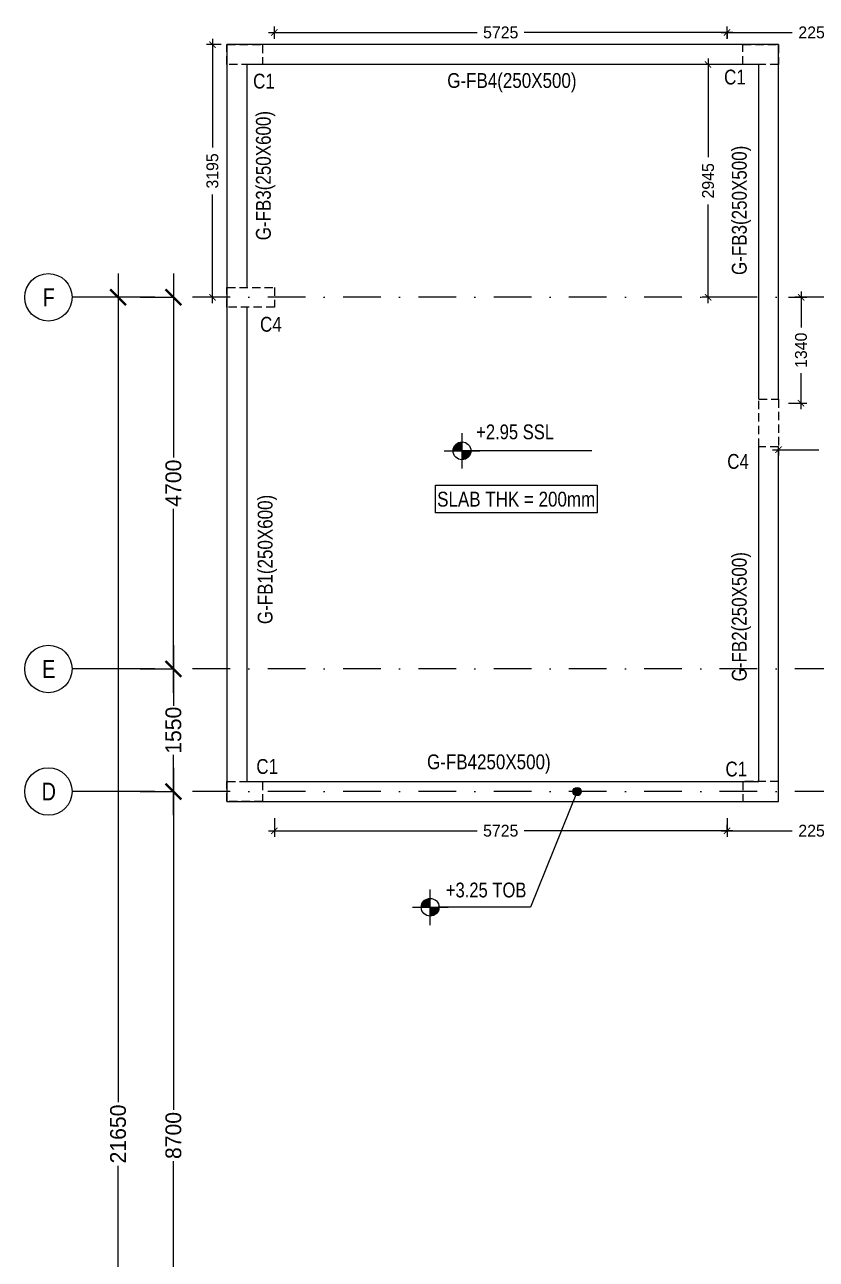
# Model space of a CAD drawing. Header units: millimetres. Extents: x -1760 to 80452, y -32586 to 8596.
# Drawn here: x -1760 to 8254, y -15386 to 228 of the extents above; entities that cross this region are included whole.
import ezdxf
from ezdxf.enums import TextEntityAlignment as Align

# ---------------------------------------------------------------- set-up
doc = ezdxf.new("R2010")
doc.units = ezdxf.units.MM
doc.header["$LTSCALE"] = 75
for name, pattern in [('DASHDOT2', [12.7, 6.35, -3.175, 0, -3.175]), ('Dot & Dashed', [502.708322, 238.125, -132.291667, 0, -132.291655]), ('Hidden Line', [4.233333, 2.822222, -1.411111])]:
    doc.linetypes.add(name, pattern=pattern)
for name, color, linetype in [('00_A_GRIDS.3D', 1, 'Continuous'), ('02_A_GRIDS.3D', 1, 'Continuous'), ('133-EDEN HILLS- Grid$0$A_DIM 75', 1, 'Continuous')]:
    doc.layers.add(name, color=color, linetype=linetype)
for name, color, linetype, lineweight in [('G-ANNO-DIMS', 111, 'Continuous', 9), ('S-BEAM-IDEN', 2, 'Continuous', 9), ('S-COL', 3, 'Continuous', 13), ('S-COLS-IDEN', 171, 'Continuous', 9), ('S-SLAB', 3, 'Continuous', 13), ('TXT', 11, 'Continuous', 9)]:
    doc.layers.add(name, color=color, linetype=linetype, lineweight=lineweight)
doc.styles.add('133-5F Grid$0$TEXT 75', font='GOTHIC.TTF', dxfattribs={"height": 150})
doc.styles.add('236 - NAS Mall_CD_GF Plan$0$TEXT 500', font='GOTHIC.TTF', dxfattribs={"height": 350})
doc.styles.add('Arial', font='arial.ttf', dxfattribs={"width": 0.8, "height": 187.5})
doc.styles.add('Arial Narrow_1', font='ARIALN.TTF', dxfattribs={"height": 187.5})
doc.styles.add('GENERATED_STYLE_3', font='arial.ttf', dxfattribs={"width": 0.8})
doc.styles.add('TEXT 100', font='GOTHIC.TTF', dxfattribs={"height": 200})
doc.dimstyles.new('133-5F Grid$0$DIM 75', dxfattribs={"dimtxt": 150, "dimasz": 80, "dimexe": 75, "dimexo": 75, "dimgap": 75, "dimtad": 0, "dimdec": 0, "dimrnd": 5, "dimzin": 0, "dimdsep": 46, "dimtxsty": '133-5F Grid$0$TEXT 75', "dimblk": '133-5F Grid$0$_ARCHTICK', "dimcen": 0, "dimdle": 75, "dimclrd": 256, "dimclre": 256, "dimclrt": 256, "dimadec": 0, "dimazin": 0, "dimtfac": 1, "dimtdec": 0, "dimtmove": 1, "dimatfit": 3, "dimfxl": 160, "dimfxlon": 1, "dimtolj": 1, "dimtzin": 0, "dimlwd": 0, "dimlwe": 0, "dimarcsym": 0})
doc.dimstyles.new('236 - NAS Mall_CD_GF Plan$0$DIM 500', dxfattribs={"dimtxt": 350, "dimasz": 300, "dimexe": 0, "dimexo": 0, "dimgap": 25, "dimtad": 0, "dimdec": 0, "dimrnd": 5, "dimzin": 0, "dimdsep": 46, "dimtxsty": '236 - NAS Mall_CD_GF Plan$0$TEXT 500', "dimblk": '236 - NAS Mall_CD_GF Plan$0$_ARCHTICK', "dimcen": 0, "dimdle": 300, "dimclrd": 256, "dimclre": 256, "dimclrt": 256, "dimadec": 0, "dimazin": 0, "dimtfac": 1, "dimtdec": 0, "dimtmove": 1, "dimatfit": 3, "dimfxl": 1000, "dimfxlon": 1, "dimtolj": 1, "dimtzin": 0, "dimlwd": 0, "dimlwe": 0, "dimarcsym": 0})

# ---------------------------------------------------------------- blocks, each defined once
blk = doc.blocks.new('Spot Elevations - WYE_Spot Elevation - Target Filled-619581-VILLA E - FIRST FLOOR')
at = {"layer": 'G-ANNO-DIMS'}
h = blk.add_hatch(color=256, dxfattribs=at)
edge = h.paths.add_edge_path(flags=0)
edge.add_line((0, 0), (-1.5, 0))
edge.add_arc((0, 0), 1.5, 90, 180, ccw=False)
edge.add_line((0, 1.5), (0, 0))
h = blk.add_hatch(color=256, dxfattribs=at)
edge = h.paths.add_edge_path(flags=0)
edge.add_line((0, 0), (1.5, 0))
edge.add_arc((0, 0), 1.5, 270, 360, ccw=False)
edge.add_line((0, -1.5), (0, 0))
for p, q in [((0, -3), (0, 3)), ((-3, 0), (3.01, 0))]:
    blk.add_line(p, q, dxfattribs=at)
blk.add_circle((0, 0), 1.5, dxfattribs=at)
blk = doc.blocks.new('Standard grid marker_2')
at = {"layer": '00_A_GRIDS.3D', "linetype": 'DASHDOT2', "lineweight": 0}
blk.add_line((1000, 0), (50581, 0), dxfattribs=at)
at = {"layer": '00_A_GRIDS.3D', "linetype": 'Dot & Dashed', "lineweight": 0}
blk.add_line((50581, 0), (51581, 0), dxfattribs=at)
at = {"layer": '00_A_GRIDS.3D', "linetype": 'Continuous', "lineweight": 0}
blk.add_circle((51881, 0), 300, dxfattribs=at)
at = {"layer": '00_A_GRIDS.3D', "linetype": 'Dot & Dashed', "lineweight": 0}
blk.add_point((50581, 0), dxfattribs=at)
blk.add_point((50581, 0), dxfattribs=at)
at = {"layer": '00_A_GRIDS.3D', "lineweight": 0, "style": 'GENERATED_STYLE_3'}
for tag, p in [('AC_MarkerText_1_0', (-300, -215)), ('AC_MarkerText_1_1', (51881, -215))]:
    blk.add_attdef(tag, text='', height=225, rotation=180, dxfattribs=at).set_placement(p, align=Align.TOP_CENTER)
blk = doc.blocks.new('236 - NAS Mall_CD_GF Plan$0$_ARCHTICK')
at = {"color": 0, "linetype": 'ByBlock', "const_width": 0.15}
blk.add_lwpolyline([(-0.5, -0.5), (0.5, 0.5)], dxfattribs=at)
blk = doc.blocks.new('*D12')
at = {"layer": '02_A_GRIDS.3D', "lineweight": 0, "transparency": 16777216}
for p, q in [((-578, -2920), (-578, -13399)), ((-157, -3220), (-578, -3220)), ((-578, -25170), (-578, -14203)), ((-160, -24870), (-578, -24870))]:
    blk.add_line(p, q, dxfattribs=at)
at = {"layer": 'Defpoints', "color": 0, "transparency": 16777216}
for p in [(-157, -3220), (-578, -24870), (-160, -24870)]:
    blk.add_point(p, dxfattribs=at)
at = {"layer": '02_A_GRIDS.3D', "lineweight": 0, "transparency": 16777216, "xscale": 200, "yscale": 200, "zscale": 200}
for p, rotation in [((-578, -3220), 90), ((-578, -24870), 270)]:
    blk.add_blockref('236 - NAS Mall_CD_GF Plan$0$_ARCHTICK', p, dxfattribs=dict(at, rotation=rotation))
at = {"layer": '02_A_GRIDS.3D', "transparency": 16777216, "insert": (-578, -13801), "char_height": 200, "attachment_point": 5, "rotation": 90, "style": 'TEXT 100'}
blk.add_mtext('\\A1;21650', dxfattribs=at)
blk = doc.blocks.new('*D13')
at = {"layer": '02_A_GRIDS.3D', "lineweight": 0, "transparency": 16777216}
for p, q in [((122, -2920), (122, -5244)), ((-300, -3220), (122, -3220)), ((122, -8220), (122, -5896)), ((-300, -7920), (122, -7920))]:
    blk.add_line(p, q, dxfattribs=at)
at = {"layer": 'Defpoints', "color": 0, "transparency": 16777216}
for p in [(-300, -3220), (-300, -7920), (122, -7920)]:
    blk.add_point(p, dxfattribs=at)
at = {"layer": '02_A_GRIDS.3D', "lineweight": 0, "transparency": 16777216, "xscale": 200, "yscale": 200, "zscale": 200}
for p, rotation in [((122, -3220), 90), ((122, -7920), 270)]:
    blk.add_blockref('236 - NAS Mall_CD_GF Plan$0$_ARCHTICK', p, dxfattribs=dict(at, rotation=rotation))
at = {"layer": '02_A_GRIDS.3D', "transparency": 16777216, "insert": (122, -5570), "char_height": 200, "attachment_point": 5, "rotation": 90, "style": 'TEXT 100'}
blk.add_mtext('\\A1;4700', dxfattribs=at)
blk = doc.blocks.new('*D14')
at = {"layer": '02_A_GRIDS.3D', "lineweight": 0, "transparency": 16777216}
for p, q in [((122, -7620), (122, -8386)), ((-300, -7920), (122, -7920)), ((122, -9770), (122, -9004)), ((-300, -9470), (122, -9470))]:
    blk.add_line(p, q, dxfattribs=at)
at = {"layer": 'Defpoints', "color": 0, "transparency": 16777216}
for p in [(-300, -7920), (-300, -9470), (122, -9470)]:
    blk.add_point(p, dxfattribs=at)
at = {"layer": '02_A_GRIDS.3D', "lineweight": 0, "transparency": 16777216, "xscale": 200, "yscale": 200, "zscale": 200}
for p, rotation in [((122, -7920), 90), ((122, -9470), 270)]:
    blk.add_blockref('236 - NAS Mall_CD_GF Plan$0$_ARCHTICK', p, dxfattribs=dict(at, rotation=rotation))
at = {"layer": '02_A_GRIDS.3D', "transparency": 16777216, "insert": (122, -8695), "char_height": 200, "attachment_point": 5, "rotation": 90, "style": 'TEXT 100'}
blk.add_mtext('\\A1;1550', dxfattribs=at)
blk = doc.blocks.new('*D15')
at = {"layer": '02_A_GRIDS.3D', "lineweight": 0, "transparency": 16777216}
for p, q in [((122, -9170), (122, -13495)), ((-300, -9470), (122, -9470)), ((122, -18470), (122, -14144)), ((-300, -18170), (122, -18170))]:
    blk.add_line(p, q, dxfattribs=at)
at = {"layer": 'Defpoints', "color": 0, "transparency": 16777216}
for p in [(-300, -9470), (-300, -18170), (122, -18170)]:
    blk.add_point(p, dxfattribs=at)
at = {"layer": '02_A_GRIDS.3D', "lineweight": 0, "transparency": 16777216, "xscale": 200, "yscale": 200, "zscale": 200}
for p, rotation in [((122, -9470), 90), ((122, -18170), 270)]:
    blk.add_blockref('236 - NAS Mall_CD_GF Plan$0$_ARCHTICK', p, dxfattribs=dict(at, rotation=rotation))
at = {"layer": '02_A_GRIDS.3D', "transparency": 16777216, "insert": (122, -13820), "char_height": 200, "attachment_point": 5, "rotation": 90, "style": 'TEXT 100'}
blk.add_mtext('\\A1;8700', dxfattribs=at)
blk = doc.blocks.new('133-5F Grid$0$_ARCHTICK')
at = {"color": 0, "linetype": 'ByBlock', "const_width": 0.15}
blk.add_lwpolyline([(-0.5, -0.5), (0.5, 0.5)], dxfattribs=at)
blk = doc.blocks.new('*D30')
at = {"layer": '133-EDEN HILLS- Grid$0$A_DIM 75', "lineweight": 0, "transparency": 16777216}
for p, q in [((615, 50), (615, -1324)), ((724, -25), (540, -25)), ((615, -3295), (615, -1921)), ((724, -3220), (540, -3220))]:
    blk.add_line(p, q, dxfattribs=at)
at = {"layer": 'Defpoints', "color": 0, "transparency": 16777216}
for p in [(799, -25), (615, -3220), (799, -3220)]:
    blk.add_point(p, dxfattribs=at)
at = {"layer": '133-EDEN HILLS- Grid$0$A_DIM 75', "lineweight": 0, "transparency": 16777216, "xscale": 80, "yscale": 80, "zscale": 80}
for p, rotation in [((615, -25), 90), ((615, -3220), 270)]:
    blk.add_blockref('133-5F Grid$0$_ARCHTICK', p, dxfattribs=dict(at, rotation=rotation))
at = {"layer": '133-EDEN HILLS- Grid$0$A_DIM 75', "transparency": 16777216, "insert": (615, -1622), "char_height": 150, "attachment_point": 5, "rotation": 90, "style": '133-5F Grid$0$TEXT 75'}
blk.add_mtext('\\A1;3195', dxfattribs=at)
blk = doc.blocks.new('*D31')
at = {"layer": '133-EDEN HILLS- Grid$0$A_DIM 75', "lineweight": 0, "transparency": 16777216}
for p, q in [((1399, 50), (1399, 204)), ((7125, 50), (7125, 204)), ((1324, 129), (3964, 129)), ((7200, 129), (4560, 129))]:
    blk.add_line(p, q, dxfattribs=at)
at = {"layer": 'Defpoints', "color": 0, "transparency": 16777216}
for p in [(7125, 129), (1399, -25), (7125, -25)]:
    blk.add_point(p, dxfattribs=at)
at = {"layer": '133-EDEN HILLS- Grid$0$A_DIM 75', "lineweight": 0, "transparency": 16777216, "xscale": 80, "yscale": 80, "zscale": 80, "rotation": 180}
blk.add_blockref('133-5F Grid$0$_ARCHTICK', (1399, 129), dxfattribs=at)
at = {"layer": '133-EDEN HILLS- Grid$0$A_DIM 75', "lineweight": 0, "transparency": 16777216, "xscale": 80, "yscale": 80, "zscale": 80}
blk.add_blockref('133-5F Grid$0$_ARCHTICK', (7125, 129), dxfattribs=at)
at = {"layer": '133-EDEN HILLS- Grid$0$A_DIM 75', "transparency": 16777216, "insert": (4262, 129), "char_height": 150, "attachment_point": 5, "style": '133-5F Grid$0$TEXT 75'}
blk.add_mtext('\\A1;5725', dxfattribs=at)
blk = doc.blocks.new('*D32')
at = {"layer": '133-EDEN HILLS- Grid$0$A_DIM 75', "lineweight": 0, "transparency": 16777216}
for p, q in [((9375, -31), (9375, 204)), ((7050, 129), (7950, 129)), ((7125, 129), (7125, 54)), ((9450, 129), (8550, 129))]:
    blk.add_line(p, q, dxfattribs=at)
at = {"layer": 'Defpoints', "color": 0, "transparency": 16777216}
for p in [(7125, 129), (9375, 129), (9375, -489)]:
    blk.add_point(p, dxfattribs=at)
at = {"layer": '133-EDEN HILLS- Grid$0$A_DIM 75', "lineweight": 0, "transparency": 16777216, "xscale": 80, "yscale": 80, "zscale": 80, "rotation": 180}
blk.add_blockref('133-5F Grid$0$_ARCHTICK', (7125, 129), dxfattribs=at)
at = {"layer": '133-EDEN HILLS- Grid$0$A_DIM 75', "lineweight": 0, "transparency": 16777216, "xscale": 80, "yscale": 80, "zscale": 80}
blk.add_blockref('133-5F Grid$0$_ARCHTICK', (9375, 129), dxfattribs=at)
at = {"layer": '133-EDEN HILLS- Grid$0$A_DIM 75', "transparency": 16777216, "insert": (8250, 129), "char_height": 150, "attachment_point": 5, "style": '133-5F Grid$0$TEXT 75'}
blk.add_mtext('\\A1;2250', dxfattribs=at)
blk = doc.blocks.new('*D42')
at = {"layer": '133-EDEN HILLS- Grid$0$A_DIM 75', "lineweight": 0, "transparency": 16777216}
for p, q in [((7045, -275), (6810, -275)), ((6885, -200), (6885, -1449)), ((6885, -3295), (6885, -2046)), ((7045, -3220), (6810, -3220))]:
    blk.add_line(p, q, dxfattribs=at)
at = {"layer": 'Defpoints', "color": 0, "transparency": 16777216}
for p in [(7125, -275), (6885, -3220), (7175, -3220)]:
    blk.add_point(p, dxfattribs=at)
at = {"layer": '133-EDEN HILLS- Grid$0$A_DIM 75', "lineweight": 0, "transparency": 16777216, "xscale": 80, "yscale": 80, "zscale": 80}
for p, rotation in [((6885, -275), 90), ((6885, -3220), 270)]:
    blk.add_blockref('133-5F Grid$0$_ARCHTICK', p, dxfattribs=dict(at, rotation=rotation))
at = {"layer": '133-EDEN HILLS- Grid$0$A_DIM 75', "transparency": 16777216, "insert": (6885, -1747), "char_height": 150, "attachment_point": 5, "rotation": 90, "style": '133-5F Grid$0$TEXT 75'}
blk.add_mtext('\\A1;2945', dxfattribs=at)
blk = doc.blocks.new('*D43')
at = {"layer": '133-EDEN HILLS- Grid$0$A_DIM 75', "lineweight": 0, "transparency": 16777216}
for p, q in [((1399, -9806), (1399, -10041)), ((7125, -9806), (7125, -10041)), ((1324, -9966), (3964, -9966)), ((7200, -9966), (4560, -9966))]:
    blk.add_line(p, q, dxfattribs=at)
at = {"layer": 'Defpoints', "color": 0, "transparency": 16777216}
for p in [(1399, -9395), (7125, -9395), (7125, -9966)]:
    blk.add_point(p, dxfattribs=at)
at = {"layer": '133-EDEN HILLS- Grid$0$A_DIM 75', "lineweight": 0, "transparency": 16777216, "xscale": 80, "yscale": 80, "zscale": 80, "rotation": 180}
blk.add_blockref('133-5F Grid$0$_ARCHTICK', (1399, -9966), dxfattribs=at)
at = {"layer": '133-EDEN HILLS- Grid$0$A_DIM 75', "lineweight": 0, "transparency": 16777216, "xscale": 80, "yscale": 80, "zscale": 80}
blk.add_blockref('133-5F Grid$0$_ARCHTICK', (7125, -9966), dxfattribs=at)
at = {"layer": '133-EDEN HILLS- Grid$0$A_DIM 75', "transparency": 16777216, "insert": (4262, -9966), "char_height": 150, "attachment_point": 5, "style": '133-5F Grid$0$TEXT 75'}
blk.add_mtext('\\A1;5725', dxfattribs=at)
blk = doc.blocks.new('*D44')
at = {"layer": '133-EDEN HILLS- Grid$0$A_DIM 75', "lineweight": 0, "transparency": 16777216}
for p, q in [((9375, -9806), (9375, -10041)), ((7050, -9966), (7950, -9966)), ((7125, -9966), (7125, -9891)), ((9450, -9966), (8550, -9966))]:
    blk.add_line(p, q, dxfattribs=at)
at = {"layer": 'Defpoints', "color": 0, "transparency": 16777216}
for p in [(9375, -9140), (7125, -9966), (9375, -9966)]:
    blk.add_point(p, dxfattribs=at)
at = {"layer": '133-EDEN HILLS- Grid$0$A_DIM 75', "lineweight": 0, "transparency": 16777216, "xscale": 80, "yscale": 80, "zscale": 80, "rotation": 180}
blk.add_blockref('133-5F Grid$0$_ARCHTICK', (7125, -9966), dxfattribs=at)
at = {"layer": '133-EDEN HILLS- Grid$0$A_DIM 75', "lineweight": 0, "transparency": 16777216, "xscale": 80, "yscale": 80, "zscale": 80}
blk.add_blockref('133-5F Grid$0$_ARCHTICK', (9375, -9966), dxfattribs=at)
at = {"layer": '133-EDEN HILLS- Grid$0$A_DIM 75', "transparency": 16777216, "insert": (8250, -9966), "char_height": 150, "attachment_point": 5, "style": '133-5F Grid$0$TEXT 75'}
blk.add_mtext('\\A1;2250', dxfattribs=at)
blk = doc.blocks.new('*D63')
at = {"layer": '133-EDEN HILLS- Grid$0$A_DIM 75', "lineweight": 0, "transparency": 16777216}
for p, q in [((7901, -3220), (8136, -3220)), ((8061, -3145), (8061, -3602)), ((8061, -4635), (8061, -4178)), ((7901, -4560), (8136, -4560))]:
    blk.add_line(p, q, dxfattribs=at)
at = {"layer": 'Defpoints', "color": 0, "transparency": 16777216}
for p in [(7775, -3220), (8061, -3220), (7775, -4560)]:
    blk.add_point(p, dxfattribs=at)
at = {"layer": '133-EDEN HILLS- Grid$0$A_DIM 75', "lineweight": 0, "transparency": 16777216, "xscale": 80, "yscale": 80, "zscale": 80}
for p, rotation in [((8061, -3220), 90), ((8061, -4560), 270)]:
    blk.add_blockref('133-5F Grid$0$_ARCHTICK', p, dxfattribs=dict(at, rotation=rotation))
at = {"layer": '133-EDEN HILLS- Grid$0$A_DIM 75', "transparency": 16777216, "insert": (8061, -3890), "char_height": 150, "attachment_point": 5, "rotation": 90, "style": '133-5F Grid$0$TEXT 75'}
blk.add_mtext('\\A1;1340', dxfattribs=at)
blk = doc.blocks.new('*D64')
at = {"layer": '133-EDEN HILLS- Grid$0$A_DIM 75', "lineweight": 0, "transparency": 16777216}
for p, q in [((7700, -5147), (8287, -5147)), ((7775, -5135), (7775, -5222)), ((9450, -5147), (8863, -5147)), ((9375, -5135), (9375, -5222))]:
    blk.add_line(p, q, dxfattribs=at)
at = {"layer": 'Defpoints', "color": 0, "transparency": 16777216}
for p in [(7775, -5060), (9375, -5060), (9375, -5147)]:
    blk.add_point(p, dxfattribs=at)
at = {"layer": '133-EDEN HILLS- Grid$0$A_DIM 75', "lineweight": 0, "transparency": 16777216, "xscale": 80, "yscale": 80, "zscale": 80, "rotation": 180}
blk.add_blockref('133-5F Grid$0$_ARCHTICK', (7775, -5147), dxfattribs=at)
at = {"layer": '133-EDEN HILLS- Grid$0$A_DIM 75', "lineweight": 0, "transparency": 16777216, "xscale": 80, "yscale": 80, "zscale": 80}
blk.add_blockref('133-5F Grid$0$_ARCHTICK', (9375, -5147), dxfattribs=at)
at = {"layer": '133-EDEN HILLS- Grid$0$A_DIM 75', "transparency": 16777216, "insert": (8575, -5147), "char_height": 150, "attachment_point": 5, "style": '133-5F Grid$0$TEXT 75'}
blk.add_mtext('\\A1;1600', dxfattribs=at)

msp = doc.modelspace()

# ---------------------------------------------------------------- hatches: boundary and pattern name
at = {"layer": 'G-ANNO-DIMS'}
h = msp.add_hatch(color=256, dxfattribs=at)
h.dxf.hatch_style = 1
edge = h.paths.add_edge_path()
edge.add_arc((5228.4, -9470), 52.4, 0, 360)

# ---------------------------------------------------------------- linework, layer by layer
for p, q in [((3873.3, -5161.8), (3772.3, -5161.8)), ((5414.7, -5161.8), (3873.3, -5161.8)), ((5228.4, -9470), (4636.6, -10933.5)), ((4636.6, -10933.5), (3470.8, -10933.5))]:
    msp.add_line(p, q, dxfattribs=at)
msp.add_circle((5228.4, -9470), 52.4, dxfattribs=at)
at = {"layer": 'S-COL', "linetype": 'Hidden Line', "ltscale": 0.5}
for points in [[(799.2, -25), (1249.2, -25), (1249.2, -275), (799.2, -275)], [(7325, -25), (7775, -25), (7775, -275), (7325, -275)], [(799.2, -3095), (1399.2, -3095), (1399.2, -3345), (799.2, -3345)], [(7525, -4510), (7775, -4510), (7775, -5110), (7525, -5110)], [(799.2, -9345), (1249.2, -9345), (1249.2, -9595), (799.2, -9595)], [(7325, -9595), (7775, -9595), (7775, -9345), (7325, -9345)]]:
    msp.add_lwpolyline(points, close=True, dxfattribs=at)
at = {"layer": 'S-SLAB'}
for points in [[(7775, -4510), (7775, -25), (799.2, -25), (799.2, -9595), (7775, -9595), (7775, -5110)], [(7525, -4510), (7525, -275), (1049.2, -275), (1049.2, -3095)], [(1049.2, -3345), (1049.2, -9345), (7525, -9345), (7525, -5110)]]:
    msp.add_lwpolyline(points, dxfattribs=at)
at = {"layer": 'TXT', "flags": 128}
msp.add_lwpolyline([(3439, -5594.9), (5480.5, -5594.9), (5480.5, -5945.1), (3439, -5945.1)], close=True, dxfattribs=at)

# ---------------------------------------------------------------- block references
at = {"layer": '00_A_GRIDS.3D', "linetype": 'Continuous'}
ref = msp.add_blockref('Standard grid marker_2', (50421.5, -3220), dxfattribs=dict(at, zscale=1000, rotation=180))
ref.add_attrib('AC_MarkerText_1_1', 'F', dxfattribs={"color": 7, "lineweight": 0, "height": 225, "rotation": 360, "style": 'GENERATED_STYLE_3', "width": 0.8}).set_placement((-1454.9, -3107.5), align=Align.TOP_CENTER)
ref = msp.add_blockref('Standard grid marker_2', (50421.5, -7920), dxfattribs=dict(at, zscale=1000, rotation=180))
ref.add_attrib('AC_MarkerText_1_1', 'E', dxfattribs={"color": 7, "lineweight": 0, "height": 225, "rotation": 360, "style": 'GENERATED_STYLE_3', "width": 0.8}).set_placement((-1454.9, -7807.5), align=Align.TOP_CENTER)
ref = msp.add_blockref('Standard grid marker_2', (50421.5, -9470), dxfattribs=dict(at, zscale=1000, rotation=180))
ref.add_attrib('AC_MarkerText_1_1', 'D', dxfattribs={"color": 7, "lineweight": 0, "height": 225, "rotation": 360, "style": 'GENERATED_STYLE_3', "width": 0.8}).set_placement((-1454.9, -9357.5), align=Align.TOP_CENTER)
at = {"layer": 'G-ANNO-DIMS', "xscale": 74.99999999999996, "yscale": 74.99999999999996, "zscale": 74.99999999999996}
for p in [(3772.3, -5161.8), (3369.8, -10933.5)]:
    msp.add_blockref('Spot Elevations - WYE_Spot Elevation - Target Filled-619581-VILLA E - FIRST FLOOR', p, dxfattribs=at)

# ---------------------------------------------------------------- texts
at = {"layer": 'S-BEAM-IDEN', "lineweight": 20, "char_height": 187.5, "width": 1713.653, "attachment_point": 1, "style": 'Arial Narrow_1'}
for s, insert in [('G-FB4(250X500)', (3585.4, -384.5)), ('G-FB4250X500)', (3329.7, -9000.9))]:
    msp.add_mtext(s, dxfattribs=dict(at, insert=insert))
at = {"layer": 'S-BEAM-IDEN', "lineweight": 20, "char_height": 187.5, "width": 1713.653, "attachment_point": 1, "rotation": 90, "style": 'Arial Narrow_1'}
for s, insert in [('G-FB3(250X600)', (1165.9, -2499.1)), ('G-FB3(250X500)', (7186, -2938.2)), ('G-FB1(250X600)', (1188.2, -7353)), ('G-FB2(250X500)', (7186, -8077.4))]:
    msp.add_mtext(s, dxfattribs=dict(at, insert=insert))
at = {"layer": 'S-COLS-IDEN', "char_height": 187.5, "width": 330.696, "attachment_point": 1, "style": 'Arial Narrow_1'}
for s, insert in [('C1', (1129.4, -392.1)), ('C1', (7087.3, -340.9)), ('C4', (1217.3, -3467.4)), ('C4', (7127.3, -5201.8)), ('C1', (1170.4, -9059.5)), ('C1', (7104.7, -9091.8))]:
    msp.add_mtext(s, dxfattribs=dict(at, insert=insert))
at = {"layer": 'TXT', "insert": (3457.8, -5679.1), "char_height": 187.5, "width": 2423.1, "attachment_point": 1, "style": 'Arial Narrow_1'}
msp.add_mtext('SLAB THK = 200mm', dxfattribs=at)

# ---------------------------------------------------------------- dimensions: what is measured, and where the dimension line sits
at = {"layer": '02_A_GRIDS.3D'}
dim = msp.add_linear_dim(base=(-578.4, -24870), p1=(-156.5, -3220), p2=(-159.8, -24870), angle=270, dimstyle='236 - NAS Mall_CD_GF Plan$0$DIM 500', override={"dimtxt": 187.5, "dimasz": 200, "dimtxsty": 'TEXT 100'}, dxfattribs=at)
dim.commit()
dim.dimension.update_dxf_attribs({"geometry": '*D12', "text_midpoint": (-578.4, -13800.9), "dimtype": 160})
for base, p1, p2, picture, middle in [((121.6, -7920), (-300.4, -3220), (-300.4, -7920), '*D13', (121.6, -5570)), ((121.6, -9470), (-300.4, -7920), (-300.4, -9470), '*D14', (121.6, -8695)), ((121.6, -18169.6), (-300.4, -9470), (-300.4, -18169.6), '*D15', (121.6, -13819.8))]:
    dim = msp.add_linear_dim(base=base, p1=p1, p2=p2, angle=270, dimstyle='236 - NAS Mall_CD_GF Plan$0$DIM 500', override={"dimtxt": 187.5, "dimasz": 200, "dimtxsty": 'TEXT 100'}, dxfattribs=at)
    dim.commit()
    dim.dimension.update_dxf_attribs({"geometry": picture, "text_midpoint": middle})
at = {"layer": '133-EDEN HILLS- Grid$0$A_DIM 75'}
for base, p1, p2, picture, middle in [((7125, 129.2), (1399.2, -25), (7125, -25), '*D31', (4262.1, 129.2)), ((9375, 129.2), (7125, 129.2), (9375, -488.8), '*D32', (8250, 129.2)), ((9375, -5146.7), (7775, -5060), (9375, -5060), '*D64', (8575, -5146.7)), ((9375, -9965.5), (7125, -9965.5), (9375, -9140.4), '*D44', (8250, -9965.5)), ((7125, -9965.5), (1399.2, -9395), (7125, -9395), '*D43', (4262.1, -9965.5))]:
    dim = msp.add_linear_dim(base=base, p1=p1, p2=p2, dimstyle='133-5F Grid$0$DIM 75', dxfattribs=at)
    dim.commit()
    dim.dimension.update_dxf_attribs({"geometry": picture, "text_midpoint": middle})
for base, p1, p2, picture, middle in [((614.5, -3220), (799.2, -25), (799.2, -3220), '*D30', (614.5, -1622.5)), ((6884.6, -3220), (7125, -275), (7175, -3220), '*D42', (6884.6, -1747.5)), ((8060.8, -3220), (7775, -4560), (7775, -3220), '*D63', (8060.8, -3890))]:
    dim = msp.add_linear_dim(base=base, p1=p1, p2=p2, angle=90, dimstyle='133-5F Grid$0$DIM 75', dxfattribs=at)
    dim.commit()
    dim.dimension.update_dxf_attribs({"geometry": picture, "text_midpoint": middle})

# ---------------------------------------------------------------- next in the draw order: texts
at = {"layer": 'G-ANNO-DIMS', "char_height": 187.5, "attachment_point": 1, "line_spacing_factor": 0.941778, "style": 'Arial', "bg_fill": 3, "box_fill_scale": 1.25, "bg_fill_color": 256, "bg_fill_true_color": 13158600, "bg_fill_transparency": 0}
for s, insert, width in [('+2.95 SSL', (3951.8, -4828.1), 1733.153), ('+3.25 TOB', (3567.7, -10621.5), 1017.221)]:
    msp.add_mtext(s, dxfattribs=dict(at, insert=insert, width=width))

doc.saveas('drawing.dxf')
